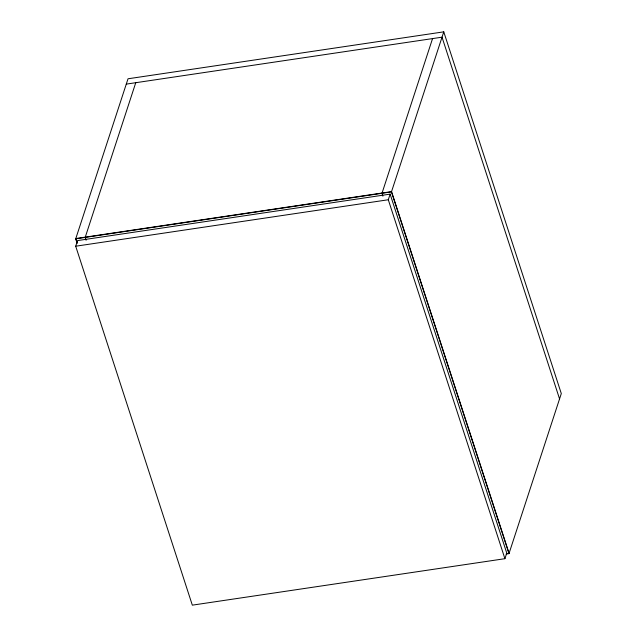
<?xml version="1.0" encoding="UTF-8"?>
<svg xmlns="http://www.w3.org/2000/svg" width="637" height="637" viewBox="0 0 637 637"><rect width="100%" height="100%" fill="white"/><g stroke="black" fill="none" stroke-linecap="round" stroke-linejoin="round"><path stroke-width="0.96" d="M76.934 242.609L75.707 238.835L128.021 78.781L443.766 31.85L561.301 393.57L508.979 553.625L506.136 554.047M75.699 246.216L77.539 240.587L390.131 194.126L506.757 553.059L504.918 558.689L192.326 605.15L75.699 246.216L388.291 199.755L390.131 194.126M135.753 82.706L85.175 237.426L86.099 240.26M432.555 38.594L381.977 193.314L382.901 196.148M508.979 553.625L391.452 191.904L443.766 31.85M126.277 84.116L442.022 37.185L559.557 398.905M75.707 238.835L391.452 191.904M507.187 553.609L509.082 553.33L391.548 191.61L75.803 238.541L77.34 243.262M388.291 199.755L504.918 558.689"/></g></svg>
